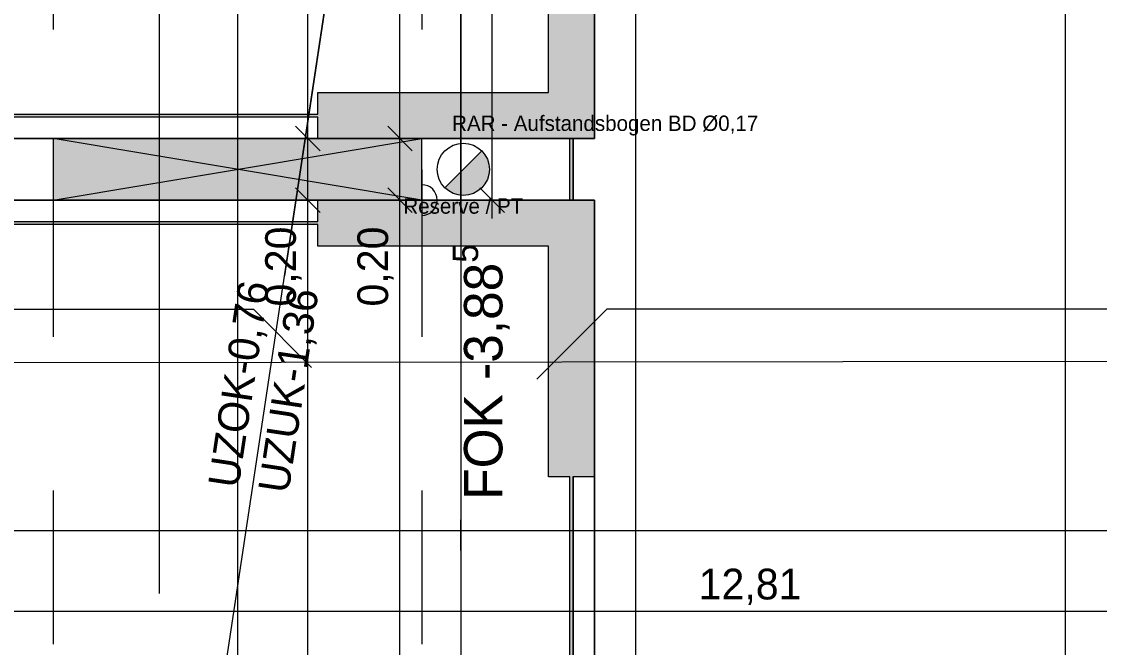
# Model space of a CAD drawing. Header units: metres. Extents: x -14 to 130, y -38 to 4.
# Drawn here: x 4.003 to 7.51, y -18.381 to -16.344 of the extents above; entities that cross this region are included whole.
import ezdxf

# ---------------------------------------------------------------- set-up
doc = ezdxf.new("R2010")
doc.units = ezdxf.units.M
doc.header["$MEASUREMENT"] = 0
for name, pattern in [('Kanal', [0.005, 0.003, -0.001, 0, -0.001]), ('Schnittlinie', [0.006, 0.003, -0.0015, 0, -0.0015]), ('Strichliert_1_-1', [2, 1, -1]), ('Untersicht', [0.001, 0.0005, -0.0005])]:
    doc.linetypes.add(name, pattern=pattern)
for name, color, linetype in [('-1._KG PP_3_150 Stütze', 7, 'Continuous'), ('-1._KG PP_3_220 Bodenaufbau', 7, 'Continuous'), ('-1._KG PP_3_250 Träger Unterzug', 7, 'Continuous'), ('-1._KG PP_3_270 Deckendurchbruchsymbol', 7, 'Continuous'), ('-1._KG PP_3_570 Beschriftung 3D', 7, 'Continuous'), ('-1._KG PP_3_810 Raum', 7, 'Continuous'), ('-1._KG PP_3_815 Raumbegrenzung', 7, 'Continuous'), ('-1._KG PP_3_851 Marker Schnitt', 7, 'Continuous'), ('-1._KG PP_3_950 Polierplan Bemaßung', 7, 'Continuous'), ('-1._KG PP_3_958 Detail Beschriftung', 7, 'Continuous'), ('-1._KG PP_3_Bemaßen_Sperrmaß 2D', 7, 'Continuous'), ('-1._KG PP_3_Kataster Grenzpunkte_Grenzpunkt (GP) Hausecke_Kennzeichen', 7, 'Continuous'), ('-1._KG PP_3_Kataster Grenzpunkte_Grenzpunkt (GP) Zeichen im Fels_Kennzeichen', 7, 'Continuous')]:
    doc.layers.add(name, color=color, linetype=linetype)
doc.styles.add('ERSTELLTER_STIL_5', font='')
doc.styles.get('ERSTELLTER_STIL_5').set_extended_font_data('Eurostile')
doc.linetypes.add('GAS', pattern='A,0,[1,415_260415_PP_VA_1_2 -1 KG1.Shx,S=0.186508,R=0,X=0,Y=0],-26.5,0', length=26.5)

msp = doc.modelspace()

# ---------------------------------------------------------------- hatches: boundary and pattern name
at = {"layer": '-1._KG PP_3_150 Stütze', "linetype": 'Continuous', "lineweight": 13, "true_color": 0x3f7f02}
msp.add_hatch(color=76, dxfattribs=at).paths.add_polyline_path([(4.105, -16.925), (5.305, -16.925), (5.305, -16.725), (4.105, -16.725)])
at = {"layer": '-1._KG PP_3_270 Deckendurchbruchsymbol', "linetype": 'Continuous', "lineweight": 0}
msp.add_hatch(color=8, dxfattribs=at).paths.add_polyline_path([(5.3799, -16.8851, 1), (5.5001, -16.7649)])
at = {"layer": '-1._KG PP_3_570 Beschriftung 3D', "linetype": 'Continuous', "lineweight": 0, "true_color": 0x191100}
h = msp.add_hatch(color=28, dxfattribs=at)
h.paths.add_polyline_path([(0.8669, -11.48), (0.8449, -11.48), (0.8449, -11.49), (0.8669, -11.49), (0.8669, -11.935), (1.0169, -11.935), (1.0169, -11.56), (1.7669, -11.56), (1.7669, -11.49), (4.9669, -11.49), (4.9669, -11.56), (5.7169, -11.56), (5.7169, -11.935), (5.7869, -11.935), (5.7869, -13.105), (5.7169, -13.105), (5.7169, -13.855), (4.9669, -13.855), (4.9669, -13.925), (1.7669, -13.925), (1.7669, -13.855), (1.0169, -13.855), (1.0169, -13.105), (0.8669, -13.105), (0.8669, -14.005), (1.7669, -14.005), (1.7669, -13.935), (4.9669, -13.935), (4.9669, -14.005), (5.7869, -14.005), (5.7869, -14.205), (4.9669, -14.205), (4.9669, -14.275), (1.7669, -14.275), (1.7669, -14.205), (0.8669, -14.205), (0.8669, -15.105), (1.0169, -15.105), (1.0169, -14.355), (1.7669, -14.355), (1.7669, -14.285), (4.9669, -14.285), (4.9669, -14.355), (5.7169, -14.355), (5.7169, -15.105), (5.7869, -15.105), (5.7869, -15.825), (5.7169, -15.825), (5.7169, -16.575), (4.9669, -16.575), (4.9669, -16.645), (1.7669, -16.645), (1.7669, -16.575), (1.0169, -16.575), (1.0169, -15.825), (0.8669, -15.825), (0.8669, -16.725), (1.7669, -16.725), (1.7669, -16.655), (4.9669, -16.655), (4.9669, -16.725), (5.7869, -16.725), (5.7869, -16.925), (4.9669, -16.925), (4.9669, -16.995), (1.7669, -16.995), (1.7669, -16.925), (0.8669, -16.925), (0.8669, -17.825), (1.0169, -17.825), (1.0169, -17.075), (1.7669, -17.075), (1.7669, -17.005), (4.9669, -17.005), (4.9669, -17.075), (5.7169, -17.075), (5.7169, -17.825), (5.7869, -17.825), (5.7869, -18.995), (5.7169, -18.995), (5.7169, -19.37), (4.9669, -19.37), (4.9669, -19.44), (1.7669, -19.44), (1.7669, -19.37), (1.0169, -19.37), (1.0169, -18.995), (0.8669, -18.995), (0.8669, -19.895), (1.0169, -19.895), (1.0169, -19.52), (1.7669, -19.52), (1.7669, -19.45), (4.9669, -19.45), (4.9669, -19.52), (5.7169, -19.52), (5.7169, -19.895), (5.7869, -19.895), (5.7869, -21.065), (5.7169, -21.065), (5.7169, -21.815), (4.9669, -21.815), (4.9669, -21.885), (1.7669, -21.885), (1.7669, -21.815), (1.0169, -21.815), (1.0169, -21.065), (0.8669, -21.065), (0.8669, -21.965), (1.7669, -21.965), (1.7669, -21.895), (4.9669, -21.895), (4.9669, -21.965), (5.7869, -21.965), (5.7869, -22.165), (4.9669, -22.165), (4.9669, -22.235), (1.7669, -22.235), (1.7669, -22.165), (0.8669, -22.165), (0.8669, -23.065), (1.0169, -23.065), (1.0169, -22.315), (1.7669, -22.315), (1.7669, -22.245), (4.9669, -22.245), (4.9669, -22.315), (5.7169, -22.315), (5.7169, -23.065), (5.7869, -23.065), (5.7869, -24.235), (5.7169, -24.235), (5.7169, -24.61), (4.9669, -24.61), (4.9669, -24.68), (1.7669, -24.68), (1.7669, -24.61), (1.0169, -24.61), (1.0169, -24.235), (0.8669, -24.235), (0.8669, -25.135), (1.0169, -25.135), (1.0169, -24.76), (1.7669, -24.76), (1.7669, -24.69), (4.9669, -24.69), (4.9669, -24.76), (5.7169, -24.76), (5.7169, -25.135), (5.7869, -25.135), (5.7869, -26.305), (5.7169, -26.305), (5.7169, -27.055), (4.9669, -27.055), (4.9669, -27.125), (1.7669, -27.125), (1.7669, -27.055), (1.0169, -27.055), (1.0169, -26.305), (0.8669, -26.305), (0.8669, -27.205), (1.7669, -27.205), (1.7669, -27.135), (4.9669, -27.135), (4.9669, -27.205), (5.8569, -27.205), (5.8569, -27.2189), (4.976, -27.345), (4.9859, -27.4143), (1.8181, -27.8674), (1.8082, -27.7981), (0.9173, -27.9256), (1.0447, -28.8165), (1.1932, -28.7953), (1.087, -28.0528), (1.8294, -27.9466), (1.8195, -27.8773), (4.9873, -27.4242), (4.9972, -27.4935), (5.7396, -27.3872), (5.8458, -28.1297), (5.9151, -28.1198), (6.0171, -28.8325), (5.9478, -28.8424), (6.054, -29.5849), (5.3116, -29.6911), (5.3215, -29.7604), (2.1537, -30.2135), (2.1438, -30.1442), (1.4014, -30.2504), (1.2952, -29.508), (1.1467, -29.5292), (1.2741, -30.4202), (0.9173, -30.4715), (1.0447, -31.3624), (1.1932, -31.3412), (1.087, -30.5987), (1.8294, -30.4925), (1.8195, -30.4232), (4.9873, -29.9701), (4.9972, -30.0394), (5.7396, -29.9332), (5.8458, -30.6756), (5.9151, -30.6657), (6.0171, -31.3784), (5.9478, -31.3883), (6.054, -32.1308), (5.3116, -32.237), (5.3215, -32.3063), (2.1537, -32.7594), (2.1438, -32.6901), (1.4014, -32.7963), (1.2952, -32.0539), (1.1467, -32.0751), (1.2741, -32.9661), (2.1651, -32.8386), (2.1551, -32.7693), (5.3229, -32.3162), (5.3328, -32.3855), (13.0079, -31.2875), (13.0178, -31.3553), (13.9084, -31.2254), (13.8997, -31.166), (17.0675, -30.7129), (17.0749, -30.7638), (17.9655, -30.634), (17.8356, -29.7434), (17.7645, -29.7538), (17.6625, -29.0411), (17.7318, -29.031), (17.602, -28.1404), (16.7114, -28.2702), (16.7227, -28.3479), (13.555, -28.8011), (13.5557, -28.806), (13.5448, -28.7318), (12.6543, -28.8616), (12.7841, -29.7522), (12.8533, -29.7421), (12.9553, -30.4549), (12.8879, -30.4647), (13.0065, -31.2777), (6.2223, -32.2481), (6.0963, -31.3671), (6.027, -31.377), (5.925, -30.6643), (5.9943, -30.6544), (5.8668, -29.7632), (6.2237, -29.7121), (6.0963, -28.8212), (6.027, -28.8311), (5.925, -28.1184), (5.9943, -28.1084), (5.8669, -27.2175), (5.8669, -26.305), (5.7969, -26.305), (5.7969, -25.135), (5.8669, -25.135), (5.8669, -24.235), (5.7969, -24.235), (5.7969, -23.065), (5.8669, -23.065), (5.8669, -22.165), (5.7969, -22.165), (5.7969, -21.965), (5.8669, -21.965), (5.8669, -21.065), (5.7969, -21.065), (5.7969, -19.895), (5.8669, -19.895), (5.8669, -18.995), (5.7969, -18.995), (5.7969, -17.825), (5.8669, -17.825), (5.8669, -16.925), (5.7969, -16.925), (5.7969, -16.725), (5.8669, -16.725), (5.8669, -15.825), (5.7969, -15.825), (5.7969, -15.105), (5.8669, -15.105), (5.8669, -14.205), (5.7969, -14.205), (5.7969, -14.005), (5.8669, -14.005), (5.8669, -13.105), (5.7969, -13.105), (5.7969, -11.935), (5.8669, -11.935), (5.8669, -11.035), (5.7969, -11.035), (5.7969, -9.865), (5.8669, -9.865), (5.8669, -8.965), (4.9669, -8.965), (4.9669, -9.035), (1.7669, -9.035), (1.7669, -8.965), (0.8669, -8.965), (0.8669, -9.865), (1.0169, -9.865), (1.0169, -9.115), (1.7669, -9.115), (1.7669, -9.045), (4.9669, -9.045), (4.9669, -9.115), (5.7169, -9.115), (5.7169, -9.865), (5.7869, -9.865), (5.7869, -11.035), (5.7169, -11.035), (5.7169, -11.41), (4.9669, -11.41), (4.9669, -11.48), (1.7669, -11.48), (1.7669, -11.41), (1.0169, -11.41), (1.0169, -11.035), (0.8669, -11.035)])
h.paths.add_polyline_path([(12.9325, -29.7306), (12.8243, -28.9884), (13.5665, -28.8802), (13.5564, -28.811), (16.7241, -28.3578), (16.7228, -28.3486), (16.733, -28.4186), (17.4752, -28.3104), (17.5834, -29.0526), (17.6526, -29.0425), (17.7546, -29.7552), (17.6872, -29.7651), (17.7954, -30.5072), (17.0532, -30.6154), (17.066, -30.703), (13.8983, -31.1561), (13.8867, -31.077), (13.1446, -31.1852), (13.0364, -30.443), (12.9652, -30.4534), (12.8632, -29.7407)], flags=0)
at = {"layer": '-1._KG PP_3_Kataster Grenzpunkte_Grenzpunkt (GP) Hausecke_Kennzeichen', "linetype": 'Continuous', "lineweight": 0, "true_color": 0x000000}
msp.add_hatch(color=18, dxfattribs=at).paths.add_polyline_path([(5.305, -16.925), (5.305, -16.975), (5.3242, -16.9712), (5.3404, -16.9604), (5.3512, -16.9441), (5.355, -16.925)])

# ---------------------------------------------------------------- linework, layer by layer
at = {"layer": '-1._KG PP_3_150 Stütze', "color": 7, "linetype": 'Continuous', "lineweight": 13, "ltscale": 1000}
for p, q in [((4.105, -16.925), (5.305, -16.725)), ((5.305, -16.925), (4.105, -16.725))]:
    msp.add_line(p, q, dxfattribs=at)
at = {"layer": '-1._KG PP_3_150 Stütze', "color": 7, "linetype": 'Continuous', "lineweight": 18, "ltscale": 1000, "flags": 128}
msp.add_lwpolyline([(4.105, -16.925), (5.305, -16.925), (5.305, -16.725), (4.105, -16.725)], close=True, dxfattribs=at)
at = {"layer": '-1._KG PP_3_220 Bodenaufbau', "color": 7, "linetype": 'Continuous', "lineweight": 13, "ltscale": 1000, "flags": 128}
for points in [[(4.105, -16.725), (4.105, -16.925)], [(5.305, -16.725), (4.105, -16.725)], [(4.1061, -16.925), (4.1061, -16.725)], [(5.305, -16.925), (5.305, -16.725)], [(4.105, -16.925), (5.305, -16.925)]]:
    msp.add_lwpolyline(points, dxfattribs=at)
at = {"layer": '-1._KG PP_3_250 Träger Unterzug', "color": 76, "linetype": 'GAS', "lineweight": 13, "ltscale": 1000, "true_color": 0x3f7f02}
msp.add_line((4.705, -14.005), (4.705, -22.165), dxfattribs=at)
at = {"layer": '-1._KG PP_3_250 Träger Unterzug', "color": 76, "linetype": 'Untersicht', "lineweight": 13, "ltscale": 1000, "true_color": 0x3f7f02, "flags": 128}
for points in [[(4.105, -14.87), (4.105, -21.495)], [(5.305, -14.87), (5.305, -21.495)]]:
    msp.add_lwpolyline(points, dxfattribs=at)
at = {"layer": '-1._KG PP_3_270 Deckendurchbruchsymbol', "color": 7, "linetype": 'Continuous', "lineweight": 13, "ltscale": 1000}
msp.add_line((5.3799, -16.8851), (5.5001, -16.7649), dxfattribs=at)
msp.add_circle((5.44, -16.825), 0.085, dxfattribs=at)
at = {"layer": '-1._KG PP_3_570 Beschriftung 3D', "color": 40, "linetype": 'Continuous', "lineweight": 0, "ltscale": 1000, "true_color": 0xffb300, "flags": 128}
for points in [[(5.7169, -16.575), (5.7169, -15.825)], [(5.8669, -15.825), (5.8669, -16.725)], [(5.8673, -15.825), (5.8673, -16.725)], [(4.9669, -16.575), (5.7169, -16.575)], [(4.9669, -16.645), (4.9669, -16.575)], [(1.7669, -16.645), (4.9669, -16.645)], [(4.9669, -16.655), (1.7669, -16.655)], [(4.9669, -16.725), (4.9669, -16.655)], [(5.7869, -16.725), (4.9669, -16.725)], [(5.7869, -16.925), (5.7869, -16.725)], [(5.7969, -16.725), (5.7969, -16.925)], [(5.8669, -16.725), (5.7969, -16.725)], [(5.7973, -16.725), (5.7973, -16.925)], [(4.9669, -16.925), (5.7869, -16.925)], [(4.9669, -16.995), (4.9669, -16.925)], [(5.7969, -16.925), (5.8669, -16.925)], [(5.8669, -16.925), (5.8669, -17.825)], [(5.8673, -16.925), (5.8673, -17.825)], [(1.7669, -16.995), (4.9669, -16.995)], [(4.9669, -17.005), (1.7669, -17.005)], [(4.9669, -17.075), (4.9669, -17.005)], [(5.7169, -17.075), (4.9669, -17.075)], [(5.7169, -17.825), (5.7169, -17.075)], [(5.7869, -17.825), (5.7169, -17.825)], [(5.7869, -18.995), (5.7869, -17.825)], [(5.7969, -17.825), (5.7969, -18.995)], [(5.8669, -17.825), (5.7969, -17.825)], [(5.7973, -17.825), (5.7973, -18.995)]]:
    msp.add_lwpolyline(points, dxfattribs=at)
at = {"layer": '-1._KG PP_3_810 Raum', "color": 5, "linetype": 'Continuous', "lineweight": 0, "ltscale": 1000, "flags": 128}
for points in [[(0.8669, -14.205), (0.8669, -16.725), (5.8669, -16.725), (5.8669, -14.205)], [(0.8669, -16.925), (0.8669, -19.445), (5.8669, -19.445), (5.8669, -16.925)]]:
    msp.add_lwpolyline(points, close=True, dxfattribs=at)
at = {"layer": '-1._KG PP_3_815 Raumbegrenzung', "color": 5, "linetype": 'Continuous', "lineweight": 0, "ltscale": 1000, "flags": 128}
for points in [[(5.8669, -16.725), (0.8669, -16.725), (0.8669, -14.205), (5.8669, -14.205)], [(5.8669, -19.445), (0.8669, -19.445), (0.8669, -16.925), (5.8669, -16.925)]]:
    msp.add_lwpolyline(points, close=True, dxfattribs=at)
at = {"layer": '-1._KG PP_3_851 Marker Schnitt', "color": 7, "linetype": 'Schnittlinie', "lineweight": 13, "ltscale": 1000}
msp.add_line((4.45, 3.0949), (4.45, -18.475), dxfattribs=at)
at = {"layer": '-1._KG PP_3_958 Detail Beschriftung', "color": 7, "linetype": 'Continuous', "lineweight": 13, "ltscale": 1000}
for p, q in [((5.5339, -16.925), (5.5339, -14.205)), ((5.4939, -16.885), (5.5739, -16.965)), ((5.6089, -16.925), (5.4589, -16.925)), ((5.5339, -16.985), (5.5339, -16.925))]:
    msp.add_line(p, q, dxfattribs=at)
at = {"layer": '-1._KG PP_3_Bemaßen_Sperrmaß 2D', "color": 5, "linetype": 'GAS', "lineweight": 0, "ltscale": 1000}
for p, q in [((6, 3), (6, -36)), ((-1.5, -18), (21, -18))]:
    msp.add_line(p, q, dxfattribs=at)
at = {"layer": '-1._KG PP_3_Kataster Grenzpunkte_Grenzpunkt (GP) Hausecke_Kennzeichen', "color": 6, "linetype": 'Continuous', "lineweight": 13, "ltscale": 1000, "true_color": 0xfb02fe}
for p, q in [((7.3995, -18.975), (7.3995, -8.955)), ((5.2339, -16.725), (5.2339, -14.205)), ((5.1939, -16.685), (5.2739, -16.765)), ((5.3089, -16.725), (5.1589, -16.725)), ((5.2339, -16.925), (5.2339, -16.725)), ((5.1939, -16.885), (5.2739, -16.965)), ((5.3089, -16.925), (5.1589, -16.925)), ((5.2339, -21.965), (5.2339, -16.925)), ((3.932, -17.4532), (13.2951, -17.4415))]:
    msp.add_line(p, q, dxfattribs=at)
at = {"layer": '-1._KG PP_3_Kataster Grenzpunkte_Grenzpunkt (GP) Hausecke_Kennzeichen', "color": 76, "linetype": 'Continuous', "lineweight": 13, "ltscale": 1000, "true_color": 0x3f7f02}
for p, q in [((4.9339, -16.725), (4.9339, -14.205)), ((4.8939, -16.685), (4.9739, -16.765)), ((5.0089, -16.725), (4.8589, -16.725)), ((4.9339, -16.925), (4.9339, -16.725)), ((4.8939, -16.885), (4.9739, -16.965)), ((5.0089, -16.925), (4.8589, -16.925)), ((4.9339, -21.965), (4.9339, -16.925)), ((0, -18.263), (12.81, -18.263))]:
    msp.add_line(p, q, dxfattribs=at)
at = {"layer": '-1._KG PP_3_Kataster Grenzpunkte_Grenzpunkt (GP) Hausecke_Kennzeichen', "color": 7, "linetype": 'Strichliert_1_-1', "lineweight": 13, "ltscale": 1000}
for p, q in [((4.1054, -22.1625), (5.2756, -14.4005)), ((5.2756, -14.4005), (4.8579, -17.1711))]:
    msp.add_line(p, q, dxfattribs=at)
at = {"layer": '-1._KG PP_3_Kataster Grenzpunkte_Grenzpunkt (GP) Hausecke_Kennzeichen', "color": 7, "linetype": 'Continuous', "lineweight": 13, "ltscale": 1000}
for p, q in [((5.305, -16.825), (5.305, -17.025)), ((5.305, -16.925), (5.405, -16.925))]:
    msp.add_line(p, q, dxfattribs=at)
msp.add_arc((5.305, -16.925), 0.05, 270, 90, dxfattribs=at)
at = {"layer": '-1._KG PP_3_Kataster Grenzpunkte_Grenzpunkt (GP) Zeichen im Fels_Kennzeichen', "color": 171, "linetype": 'Kanal', "lineweight": 13, "ltscale": 1000, "true_color": 0x6c6cff, "flags": 128}
for points in [[(0.3553, -15.17), (4.8747, -15.17), (5.4314, -15.7268), (5.4314, -22.0654)], [(5.4314, -22.0654), (5.4314, -15.2956), (5.3062, -15.1704)], [(2.025, -17.28), (4.7569, -17.28), (5.4314, -17.9545)], [(8.585, -17.28), (5.9065, -17.28), (5.4314, -17.7552)]]:
    msp.add_lwpolyline(points, dxfattribs=at)

# ---------------------------------------------------------------- texts
at = {"layer": '-1._KG PP_3_270 Deckendurchbruchsymbol', "color": 1, "linetype": 'Continuous', "lineweight": 0, "char_height": 0.05, "style": 'ERSTELLTER_STIL_5'}
for s, insert, attachment_point in [('\\A1;{\\pqc;\\pt0;\\fEurostile|b0|i0|c0|p0;\\W1.000000;RAR - Aufstandsbogen BD Ø0,17\\fEurostile|b0|i0|c0|p0;\\W1.000000;\\A1{\\H.66x;\\S^  ;}\\fEurostile|b0|i0|c0|p0;\\W1.000000;\\fEurostile|b0|i0|c0|p0;\\W1.000000;\\A1{\\H.66x;\\S^  ;}\\fEurostile|b0|i0|c0|p0;\\W1.000000;\\fEurostile|b0|i0|c0|p0;\\W1.000000;\\A1{\\H.66x;\\S^  ;}}', (5.92, -16.7152), 8), ('\\A1;{\\pqc;\\pt0;\\fEurostile|b0|i0|c0|p0;\\W1.000000;Reserve / PT}', (5.44, -16.9194), 2)]:
    msp.add_mtext(s, dxfattribs=dict(at, insert=insert, attachment_point=attachment_point))
at = {"layer": '-1._KG PP_3_950 Polierplan Bemaßung', "color": 76, "linetype": 'Continuous', "lineweight": 13, "true_color": 0x3f7f02, "insert": (4.9139, -17.2714), "char_height": 0.1, "width": 0.306373, "attachment_point": 7, "rotation": 90, "style": 'ERSTELLTER_STIL_5'}
msp.add_mtext('\\A1;{\\pql;\\fEurostile|b0|i0|c0|p0;\\W1.000000;0,20}', dxfattribs=at)
at = {"layer": '-1._KG PP_3_950 Polierplan Bemaßung', "color": 6, "linetype": 'Continuous', "lineweight": 13, "true_color": 0xfb02fe, "insert": (5.2139, -17.2714), "char_height": 0.1, "width": 0.306373, "attachment_point": 7, "rotation": 90, "style": 'ERSTELLTER_STIL_5'}
msp.add_mtext('\\A1;{\\pql;\\fEurostile|b0|i0|c0|p0;\\W1.000000;0,20}', dxfattribs=at)
at = {"layer": '-1._KG PP_3_950 Polierplan Bemaßung', "color": 76, "linetype": 'Continuous', "lineweight": 13, "true_color": 0x3f7f02, "insert": (6.2058, -18.243), "char_height": 0.1, "width": 0.398365, "attachment_point": 7, "style": 'ERSTELLTER_STIL_5'}
msp.add_mtext('\\A1;{\\pql;\\fEurostile|b0|i0|c0|p0;\\W1.000000;12,81}', dxfattribs=at)
at = {"layer": '-1._KG PP_3_Kataster Grenzpunkte_Grenzpunkt (GP) Hausecke_Kennzeichen', "color": 7, "linetype": 'Continuous', "lineweight": 13, "insert": (3.2549, -16.4097), "char_height": 0.1, "attachment_point": 7, "line_spacing_factor": 0.968161, "style": 'ERSTELLTER_STIL_5'}
msp.add_mtext('\\A1;{\\pql;\\fEurostile|b0|i0|c0|p0;\\W1.000000;RAbl Keller 0,5m²\\P\\pql;\\fEurostile|b0|i0|c0|p0;\\W1.000000;UK \\fEurostile|b0|i0|c0|p0;\\W1.000000;-1,70}', dxfattribs=at)
at = {"layer": '-1._KG PP_3_Kataster Grenzpunkte_Grenzpunkt (GP) Hausecke_Kennzeichen', "color": 6, "linetype": 'Continuous', "lineweight": 13, "true_color": 0xfb02fe, "insert": (5.6037, -17.9001), "char_height": 0.125, "attachment_point": 7, "rotation": 90, "style": 'ERSTELLTER_STIL_5'}
msp.add_mtext('\\A1;{\\pql;\\fEurostile|b0|i0|c0|p0;\\W1.000000;FOK -3,88\\fEurostile|b0|i0|c0|p0;\\W1.000000;\\A1{\\H.66x;\\S5^  ;}}', dxfattribs=at)
at = {"layer": '-1._KG PP_3_Kataster Grenzpunkte_Grenzpunkt (GP) Hausecke_Kennzeichen', "color": 7, "linetype": 'Continuous', "lineweight": 13, "char_height": 0.1, "rotation": 81.427, "style": 'ERSTELLTER_STIL_5'}
for s, insert, attachment_point in [('\\A1;{\\pql;\\pt0,1;\\fEurostile|b0|i0|c0|p0;\\W1.000000;-0,76\\fEurostile|b0|i0|c0|p0;\\W1.000000;\\A1{\\H.66x;\\S^  ;}\\fEurostile|b0|i0|c0|p0;\\W1.000000;\\fEurostile|b0|i0|c0|p0;\\W1.000000;\\A1{\\H.66x;\\S^  ;}\\fEurostile|b0|i0|c0|p0;\\W1.000000;\\fEurostile|b0|i0|c0|p0;\\W1.000000;\\fEurostile|b0|i0|c0|p0;\\W1.000000;\\fEurostile|b0|i0|c0|p0;\\W1.000000;\\fEurostile|b0|i0|c0|p0;\\W1.000000;\\fEurostile|b0|i0|c0|p0;\\W1.000000;\\fEurostile|b0|i0|c0|p0;\\W1.000000;\\A1{\\H.66x;\\S^  ;}\\fEurostile|b0|i0|c0|p0;\\W1.000000;\\fEurostile|b0|i0|c0|p0;\\W1.000000;\\A1{\\H.66x;\\S^  ;}\\fEurostile|b0|i0|c0|p0;\\W1.000000;\\fEurostile|b0|i0|c0|p0;\\W1.000000;\\fEurostile|b0|i0|c0|p0;\\W1.000000;\\fEurostile|b0|i0|c0|p0;\\W1.000000;\\fEurostile|b0|i0|c0|p0;\\W1.000000;\\fEurostile|b0|i0|c0|p0;\\W1.000000;\\fEurostile|b0|i0|c0|p0;\\W1.000000;\\A1{\\H.66x;\\S^  ;}\\fEurostile|b0|i0|c0|p0;\\W1.000000;\\fEurostile|b0|i0|c0|p0;\\W1.000000;\\A1{\\H.66x;\\S^  ;}\\fEurostile|b0|i0|c0|p0;\\W1.000000;\\fEurostile|b0|i0|c0|p0;\\W1.000000;\\fEurostile|b0|i0|c0|p0;\\W1.000000;\\fEurostile|b0|i0|c0|p0;\\W1.000000;\\fEurostile|b0|i0|c0|p0;\\W1.000000;\\fEurostile|b0|i0|c0|p0;\\W1.000000;\\fEurostile|b0|i0|c0|p0;\\W1.000000;\\A1{\\H.66x;\\S^  ;}\\fEurostile|b0|i0|c0|p0;\\W1.000000;\\fEurostile|b0|i0|c0|p0;\\W1.000000;\\fEurostile|b0|i0|c0|p0;\\W1.000000;\\fEurostile|b0|i0|c0|p0;\\W1.000000;\\fEurostile|b0|i0|c0|p0;\\W1.000000;\\fEurostile|b0|i0|c0|p0;\\W1.000000;\\fEurostile|b0|i0|c0|p0;\\W1.000000;\\fEurostile|b0|i0|c0|p0;\\W1.000000;\\fEurostile|b0|i0|c0|p0;\\W1.000000;\\fEurostile|b0|i0|c0|p0;\\W1.000000;\\fEurostile|b0|i0|c0|p0;\\W1.000000;\\fEurostile|b0|i0|c0|p0;\\W1.000000;\\fEurostile|b0|i0|c0|p0;\\W1.000000;\\fEurostile|b0|i0|c0|p0;\\W1.000000;\\fEurostile|b0|i0|c0|p0;\\W1.000000;\\fEurostile|b0|i0|c0|p0;\\W1.000000;\\fEurostile|b0|i0|c0|p0;\\W1.000000;\\fEurostile|b0|i0|c0|p0;\\W1.000000;\\fEurostile|b0|i0|c0|p0;\\W1.000000;}', (4.6644, -17.4832), 1), ('\\A1;{\\pql;\\pt0,1;\\fEurostile|b0|i0|c0|p0;\\W1.000000;-1,36\\fEurostile|b0|i0|c0|p0;\\W1.000000;\\A1{\\H.66x;\\S^  ;}\\fEurostile|b0|i0|c0|p0;\\W1.000000;\\fEurostile|b0|i0|c0|p0;\\W1.000000;\\A1{\\H.66x;\\S^  ;}\\fEurostile|b0|i0|c0|p0;\\W1.000000;\\fEurostile|b0|i0|c0|p0;\\W1.000000;\\fEurostile|b0|i0|c0|p0;\\W1.000000;\\fEurostile|b0|i0|c0|p0;\\W1.000000;\\fEurostile|b0|i0|c0|p0;\\W1.000000;\\fEurostile|b0|i0|c0|p0;\\W1.000000;\\fEurostile|b0|i0|c0|p0;\\W1.000000;\\A1{\\H.66x;\\S^  ;}\\fEurostile|b0|i0|c0|p0;\\W1.000000;\\fEurostile|b0|i0|c0|p0;\\W1.000000;\\A1{\\H.66x;\\S^  ;}\\fEurostile|b0|i0|c0|p0;\\W1.000000;\\fEurostile|b0|i0|c0|p0;\\W1.000000;\\fEurostile|b0|i0|c0|p0;\\W1.000000;\\fEurostile|b0|i0|c0|p0;\\W1.000000;\\fEurostile|b0|i0|c0|p0;\\W1.000000;\\fEurostile|b0|i0|c0|p0;\\W1.000000;\\fEurostile|b0|i0|c0|p0;\\W1.000000;\\A1{\\H.66x;\\S^  ;}\\fEurostile|b0|i0|c0|p0;\\W1.000000;\\fEurostile|b0|i0|c0|p0;\\W1.000000;\\A1{\\H.66x;\\S^  ;}\\fEurostile|b0|i0|c0|p0;\\W1.000000;\\fEurostile|b0|i0|c0|p0;\\W1.000000;\\fEurostile|b0|i0|c0|p0;\\W1.000000;\\fEurostile|b0|i0|c0|p0;\\W1.000000;\\fEurostile|b0|i0|c0|p0;\\W1.000000;\\fEurostile|b0|i0|c0|p0;\\W1.000000;\\fEurostile|b0|i0|c0|p0;\\W1.000000;\\A1{\\H.66x;\\S^  ;}\\fEurostile|b0|i0|c0|p0;\\W1.000000;\\fEurostile|b0|i0|c0|p0;\\W1.000000;\\fEurostile|b0|i0|c0|p0;\\W1.000000;\\fEurostile|b0|i0|c0|p0;\\W1.000000;\\fEurostile|b0|i0|c0|p0;\\W1.000000;\\fEurostile|b0|i0|c0|p0;\\W1.000000;\\fEurostile|b0|i0|c0|p0;\\W1.000000;\\fEurostile|b0|i0|c0|p0;\\W1.000000;\\fEurostile|b0|i0|c0|p0;\\W1.000000;\\fEurostile|b0|i0|c0|p0;\\W1.000000;\\fEurostile|b0|i0|c0|p0;\\W1.000000;\\fEurostile|b0|i0|c0|p0;\\W1.000000;\\fEurostile|b0|i0|c0|p0;\\W1.000000;\\fEurostile|b0|i0|c0|p0;\\W1.000000;\\fEurostile|b0|i0|c0|p0;\\W1.000000;\\fEurostile|b0|i0|c0|p0;\\W1.000000;\\fEurostile|b0|i0|c0|p0;\\W1.000000;\\fEurostile|b0|i0|c0|p0;\\W1.000000;\\fEurostile|b0|i0|c0|p0;\\W1.000000;}', (4.8251, -17.5075), 1), ('\\A1;{\\pqr;\\pt0,1;\\fEurostile|b0|i0|c0|p0;\\W1.000000; UZOK}', (4.6644, -17.4832), 3), ('\\A1;{\\pqr;\\pt0,1;\\fEurostile|b0|i0|c0|p0;\\W1.000000;UZUK}', (4.8261, -17.5076), 3)]:
    msp.add_mtext(s, dxfattribs=dict(at, insert=insert, attachment_point=attachment_point))

doc.saveas('drawing.dxf')
